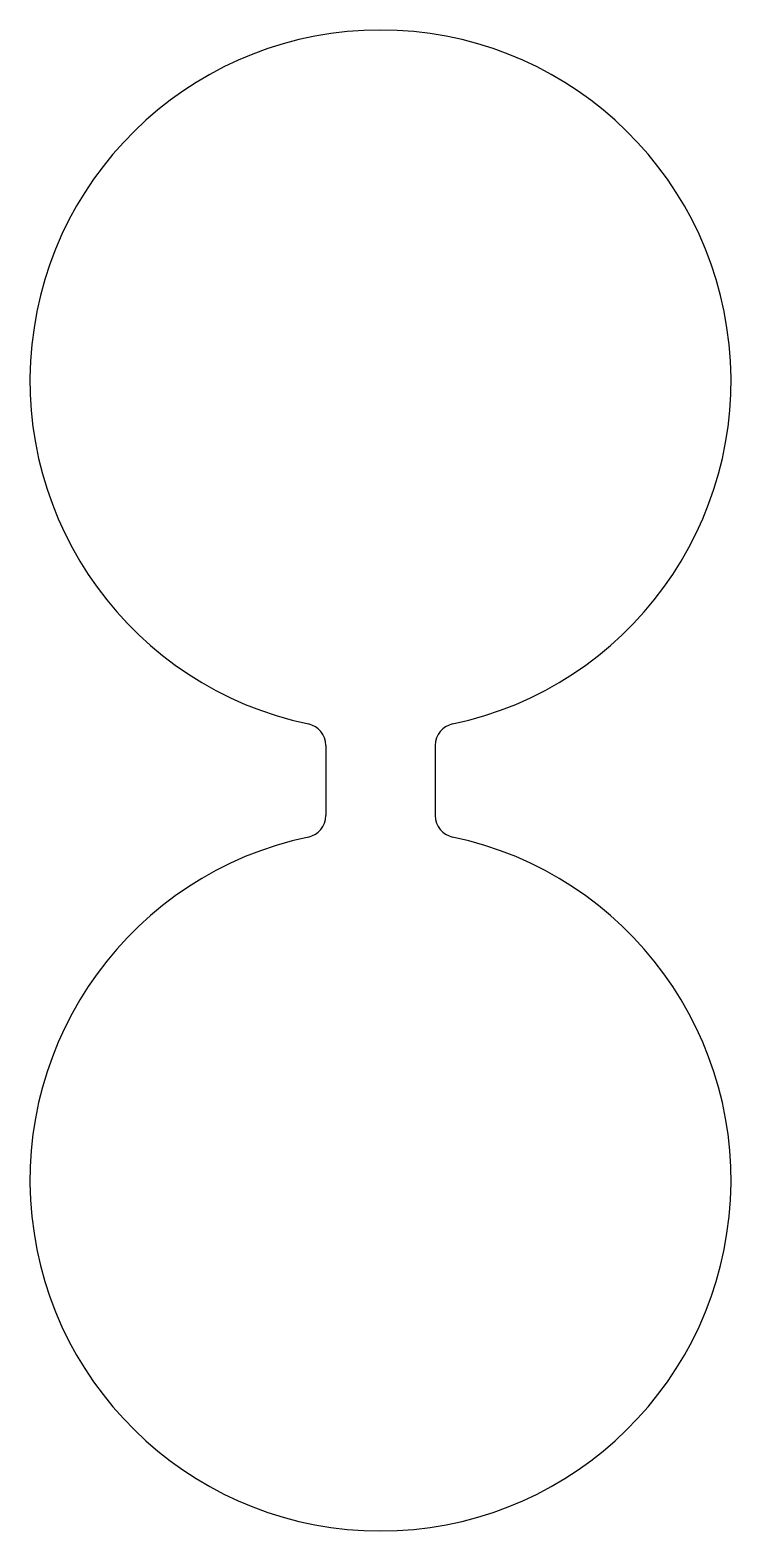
# Model space of a CAD drawing. Header units: millimetres. Extents: x -16 to 16, y -34.2 to 34.2.
import ezdxf

# ---------------------------------------------------------------- set-up
doc = ezdxf.new("R2010")
doc.units = ezdxf.units.MM
doc.layers.add('Layer1', color=7, linetype='Continuous')

msp = doc.modelspace()

# ---------------------------------------------------------------- linework, layer by layer
at = {"layer": 'Layer1'}
for p, q in [((-2.5, 1.602), (-2.5, -1.602)), ((2.5, 1.602), (2.5, -1.602))]:
    msp.add_line(p, q, dxfattribs=at)
for centre, radius, start, end in [((0, 18.238), 16, 281.88116, 258.11884), ((-3.5, 1.602), 1, 0, 78.11884), ((3.5, 1.602), 1, 101.88116, 180), ((-3.5, -1.602), 1, 281.88116, 0), ((3.5, -1.602), 1, 180, 258.11884), ((0, -18.238), 16, 101.88116, 78.11884)]:
    msp.add_arc(centre, radius, start, end, dxfattribs=at)

doc.saveas('drawing.dxf')
